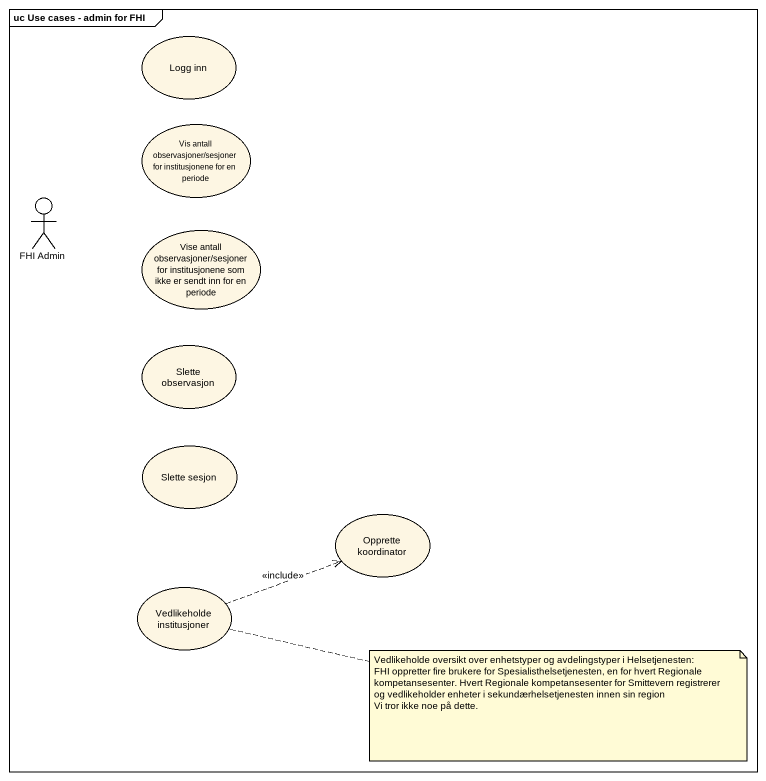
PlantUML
@startuml
mainframe uc Use cases - admin for FHI
usecase "Logg inn" as Logg_inn
usecase "Vis antall observasjoner/sesjoner for institusjonene for en periode" as Vis_antall_observasjoner
actor "FHI Admin" as FHI_Admin
usecase "Vise antall observasjoner/sesjoner for institusjonene som ikke er sendt inn for en periode" as Vise_antall_observasjoner
usecase "Slette observasjon" as Slette_observasjon
usecase "Slette sesjon" as Slette_sesjon
usecase "Opprette koordinator" as Opprette_koordinator
usecase "Vedlikeholde institusjoner" as Vedlikeholde_institusjoner
Vedlikeholde_institusjoner .right.> Opprette_koordinator : <<include>>
note right of Vedlikeholde_institusjoner
  Vedlikeholde oversikt over enhetstyper og avdelingstyper i Helsetjenesten:
  FHI oppretter fire brukere for Spesialisthelsetjenesten, en for hvert Regionale kompetansesenter. Hvert Regionale kompetansesenter for Smittevern registrerer og vedlikeholder enheter i sekundærhelsetjenesten innen sin region
  Vi tror ikke noe på dette.
end note
@enduml
